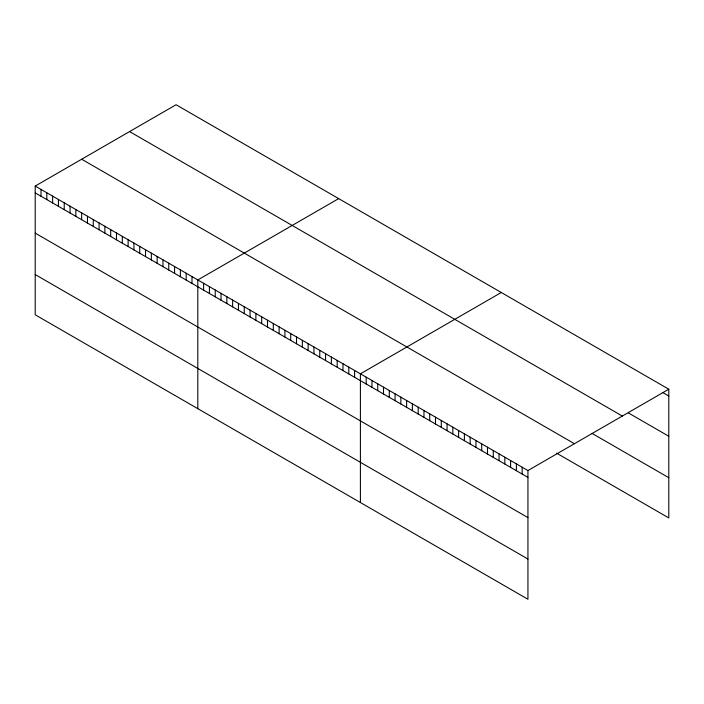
<?xml version="1.0" encoding="UTF-8"?>
<svg xmlns="http://www.w3.org/2000/svg" width="704" height="704" viewBox="0 0 704 704"><rect width="100%" height="100%" fill="white"/><g stroke="black" fill="none" stroke-linecap="round" stroke-linejoin="round"><path stroke-width="1.06" d="M35.2 186.067L527.938 470.545L527.938 599.262L35.2 314.785L35.2 186.067L176.062 104.738L668.8 389.215L668.8 517.933L556.565 453.138M338.668 198.616L197.806 279.946L197.806 408.663M501.266 292.494L360.404 373.824L360.404 502.542M527.938 470.545L668.8 389.215M663.027 392.709L668.8 396.044M628.364 412.922L668.8 436.269M129.58 131.578L622.318 416.055M592.046 433.4L668.8 477.717M81.682 159.227L574.42 443.705M35.2 192.887L527.938 477.374M35.2 233.112L527.938 517.598M35.2 274.56L527.938 559.038M522.166 467.21L522.166 474.038M516.384 463.874L516.384 470.703M510.611 460.539L510.611 467.368M504.83 457.204L504.83 464.033M499.057 453.869L499.057 460.698M493.275 450.534L493.275 457.362M487.502 447.198L487.502 454.027M481.721 443.863L481.721 450.692M475.948 440.528L475.948 447.357M470.166 437.193L470.166 444.022M464.394 433.858L464.394 440.686M458.612 430.522L458.612 437.351M452.839 427.187L452.839 434.016M447.066 423.852L447.066 430.681M441.285 420.517L441.285 427.346M435.512 417.182L435.512 424.01M429.73 413.846L429.73 420.675M423.958 410.511L423.958 417.34M418.176 407.176L418.176 414.005M412.403 403.841L412.403 410.67M406.622 400.506L406.622 407.334M400.849 397.17L400.849 403.999M395.067 393.835L395.067 400.664M389.294 390.5L389.294 397.329M383.513 387.165L383.513 393.994M377.74 383.83L377.74 390.658M371.958 380.494L371.958 387.323M366.186 377.159L366.186 383.988M354.605 370.471L354.605 377.3M348.797 367.118L348.797 373.947M342.989 363.766L342.989 370.594M337.181 360.413L337.181 367.242M331.373 357.06L331.373 363.889M325.565 353.707L325.565 360.536M319.757 350.354L319.757 357.183M313.949 347.002L313.949 353.83M308.141 343.649L308.141 350.478M302.333 340.296L302.333 347.125M296.525 336.943L296.525 343.772M290.717 333.59L290.717 340.419M284.918 330.238L284.918 337.066M279.11 326.885L279.11 333.714M273.302 323.532L273.302 330.361M267.494 320.179L267.494 327.008M261.686 316.826L261.686 323.655M255.878 313.474L255.878 320.302M250.07 310.121L250.07 316.95M244.262 306.768L244.262 313.597M238.454 303.415L238.454 310.244M232.646 300.062L232.646 306.891M226.838 296.71L226.838 303.538M221.03 293.357L221.03 300.186M215.222 290.004L215.222 296.833M209.422 286.651L209.422 293.48M203.614 283.298L203.614 290.127M191.998 276.593L191.998 283.422M186.19 273.24L186.19 280.069M180.382 269.887L180.382 276.716M174.574 266.534L174.574 273.363M168.766 263.182L168.766 270.01M162.958 259.829L162.958 266.658M157.15 256.476L157.15 263.305M151.342 253.123L151.342 259.952M145.534 249.77L145.534 256.599M139.735 246.418L139.735 253.246M133.927 243.065L133.927 249.894M128.119 239.712L128.119 246.541M122.311 236.359L122.311 243.179M116.503 233.006L116.503 239.826M110.695 229.654L110.695 236.474M104.887 226.301L104.887 233.121M99.079 222.948L99.079 229.768M93.271 219.595L93.271 226.415M87.463 216.242L87.463 223.062M81.655 212.89L81.655 219.71M75.847 209.537L75.847 216.357M70.048 206.184L70.048 213.004M64.24 202.831L64.24 209.651M58.432 199.478L58.432 206.298M52.624 196.126L52.624 202.946M46.816 192.773L46.816 199.593M41.008 189.42L41.008 196.24"/></g></svg>
